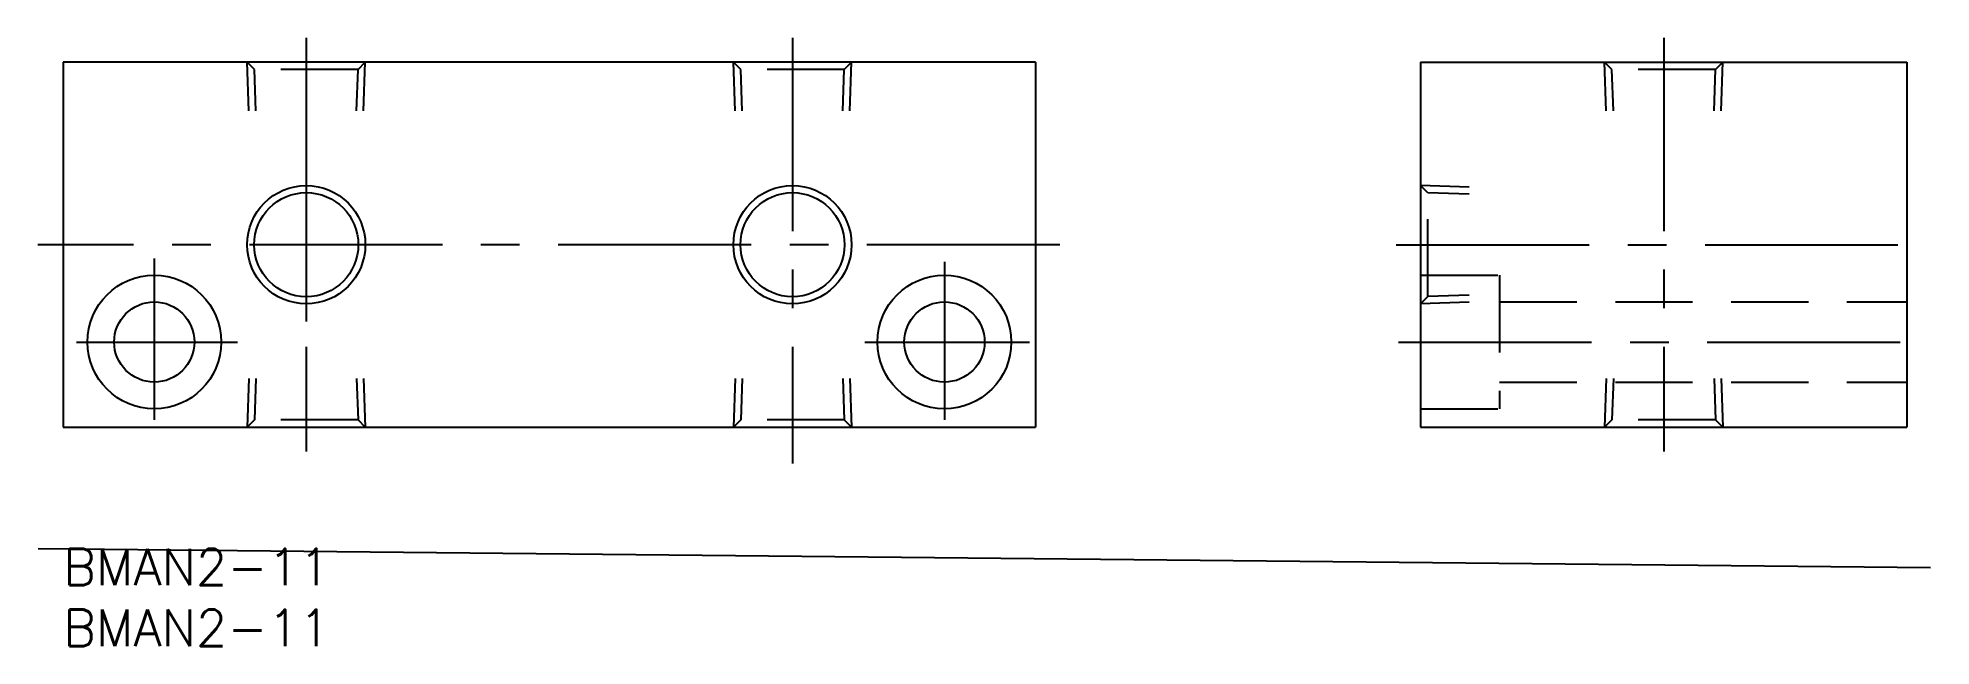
# Model space of a CAD drawing. Extents: x -2 to 154, y -8 to 42.
import ezdxf

# ---------------------------------------------------------------- set-up
doc = ezdxf.new("R2010")
doc.units = 0
doc.header["$LTSCALE"] = 0.5
doc.linetypes.add('CENTER', pattern=[50.8, 31.75, -6.35, 6.35, -6.35])
doc.linetypes.add('DASHED', pattern=[19.05, 12.7, -6.35])
for name, color, linetype in [('MSM_CENTER', 1, 'CENTER'), ('MSM_CONTINUOUS', 7, 'CONTINUOUS'), ('MSM_DASHED', 4, 'DASHED'), ('MSM_NARROW', 5, 'CONTINUOUS'), ('MSM_PART_NUMBER', 7, 'CONTINUOUS')]:
    doc.layers.add(name, color=color, linetype=linetype)
doc.styles.get("Standard").update_dxf_attribs({"font": 'txt.shx', "height": 2, "bigfont": 'bigfont.shx'})

# ---------------------------------------------------------------- blocks, each defined once
blk = doc.blocks.new('*U34')
at = {"layer": 'MSM_PART_NUMBER'}
blk.add_text('BMAN2-11', height=3, dxfattribs=at).set_placement((0, -3))
blk = doc.blocks.new('*U35')
at = {"layer": 'MSM_PART_NUMBER'}
blk.add_text('BMAN2-11', height=3, dxfattribs=at).set_placement((0, -8))

msp = doc.modelspace()

# ---------------------------------------------------------------- linework, layer by layer
at = {"layer": 'MSM_CENTER'}
for p, q in [((20, 42), (20, 8)), ((60, 42), (60, 7)), ((131.67, 42), (131.67, 8)), ((20, 32.65), (20, 18.68)), ((82, 25), (-2.08, 25)), ((109.67, 25), (153.67, 25)), ((109.67, 25), (117.67, 25)), ((7.5, 23.86), (7.5, 10.61)), ((72.5, 23.59), (72.5, 10.61)), ((1.09, 17), (14.35, 17)), ((65.96, 17), (79.5, 17)), ((109.86, 17), (153.67, 17))]:
    msp.add_line(p, q, dxfattribs=at)
at = {"layer": 'MSM_CONTINUOUS', "color": 7, "linetype": 'CONTINUOUS'}
for p, q in [((80, 40), (0, 40)), ((0, 40), (0, 10)), ((80, 40), (80, 10)), ((111.67, 40), (151.67, 40)), ((111.67, 40), (111.67, 10)), ((151.67, 40), (151.67, 10)), ((0, 10), (80, 10)), ((111.67, 10), (151.67, 10))]:
    msp.add_line(p, q, dxfattribs=at)
at = {"layer": 'MSM_CONTINUOUS'}
for p, q in [((40, 40), (40, 40)), ((60, 40), (60, 40)), ((-2.04, 0.02), (153.62, -1.53))]:
    msp.add_line(p, q, dxfattribs=at)
at = {"layer": 'MSM_CONTINUOUS', "color": 7, "linetype": 'CONTINUOUS'}
for centre, radius in [((20, 25), 4.28), ((60, 25), 4.28), ((7.5, 17), 5.5), ((72.5, 17), 5.5), ((7.5, 17), 3.3), ((72.5, 17), 3.3)]:
    msp.add_circle(centre, radius, dxfattribs=at)
at = {"layer": 'MSM_DASHED'}
for p, q in [((15.74, 39.4), (15.14, 40)), ((15.28, 36), (15.14, 40)), ((24.26, 39.4), (15.74, 39.4)), ((15.86, 36), (15.74, 39.4)), ((24.14, 36), (24.26, 39.4)), ((24.26, 39.4), (24.86, 40)), ((24.72, 36), (24.86, 40)), ((55.74, 39.4), (55.14, 40)), ((55.28, 36), (55.14, 40)), ((64.26, 39.4), (55.74, 39.4)), ((55.86, 36), (55.74, 39.4)), ((64.14, 36), (64.26, 39.4)), ((64.26, 39.4), (64.86, 40)), ((64.72, 36), (64.86, 40)), ((127.41, 39.4), (126.81, 40)), ((126.95, 36), (126.81, 40)), ((135.93, 39.4), (127.41, 39.4)), ((127.53, 36), (127.41, 39.4)), ((135.81, 36), (135.93, 39.4)), ((135.93, 39.4), (136.54, 40)), ((136.4, 36), (136.54, 40)), ((112.27, 29.26), (111.67, 29.86)), ((115.67, 29.72), (111.67, 29.86)), ((112.27, 20.74), (112.27, 29.26)), ((115.67, 29.14), (112.27, 29.26)), ((111.67, 22.5), (118.17, 22.5)), ((118.17, 22.5), (118.17, 11.5)), ((112.27, 20.74), (111.67, 20.14)), ((115.67, 20.28), (111.67, 20.14)), ((115.67, 20.86), (112.27, 20.74)), ((118.17, 20.3), (151.67, 20.3)), ((15.28, 14), (15.14, 10)), ((15.86, 14), (15.74, 10.6)), ((24.14, 14), (24.26, 10.6)), ((24.72, 14), (24.86, 10)), ((55.28, 14), (55.14, 10)), ((55.86, 14), (55.74, 10.6)), ((64.14, 14), (64.26, 10.6)), ((64.72, 14), (64.86, 10)), ((118.17, 13.7), (151.67, 13.7)), ((126.95, 14), (126.81, 10)), ((127.53, 14), (127.41, 10.6)), ((135.81, 14), (135.93, 10.6)), ((136.4, 14), (136.54, 10)), ((111.67, 11.5), (118.17, 11.5)), ((15.74, 10.6), (15.14, 10)), ((24.26, 10.6), (15.74, 10.6)), ((24.26, 10.6), (24.86, 10)), ((55.74, 10.6), (55.14, 10)), ((64.26, 10.6), (55.74, 10.6)), ((64.26, 10.6), (64.86, 10)), ((127.41, 10.6), (126.81, 10)), ((135.93, 10.6), (127.41, 10.6)), ((135.93, 10.6), (136.54, 10))]:
    msp.add_line(p, q, dxfattribs=at)
at = {"layer": 'MSM_NARROW'}
for centre in [(20, 25), (60, 25)]:
    msp.add_circle(centre, 4.86, dxfattribs=at)

# ---------------------------------------------------------------- block references
at = {"layer": 'MSM_CONTINUOUS'}
for name in ['*U34', '*U35']:
    msp.add_blockref(name, (0, 0), dxfattribs=at)

doc.saveas('drawing.dxf')
